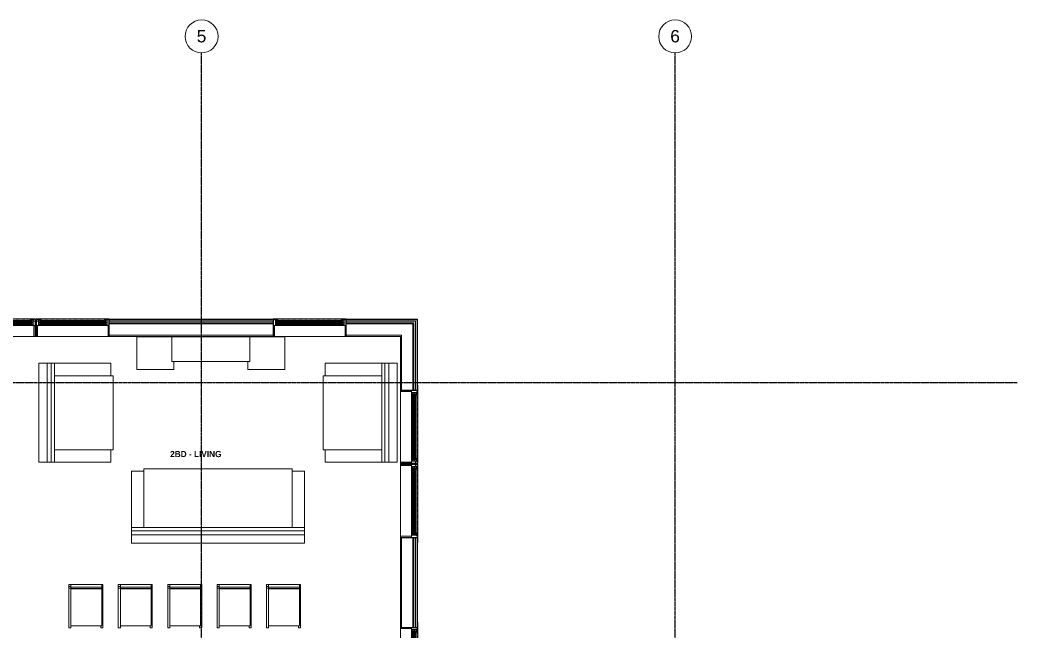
# Model space of a CAD drawing. Header units: inches. Extents: x -4093 to -1777, y 9773 to 12264.
# Drawn here: x -2261.6 to -1777.2, y 11966.5 to 12263.5 of the extents above; entities that cross this region are included whole.
import ezdxf

# ---------------------------------------------------------------- set-up
doc = ezdxf.new("R2010")
doc.units = ezdxf.units.IN
doc.header["$MEASUREMENT"] = 0
doc.linetypes.add('Dash', pattern=[0.25, 0.125, -0.125])
doc.linetypes.add('Grid Line 1_2_', pattern=[0.875, 0.5, -0.125, 0.125, -0.125])
for name, color, linetype, lineweight in [('0-1', 7, 'Continuous', 5), ('0-2', 7, 'Continuous', 9), ('0-4', 165, 'Continuous', 5), ('A-AREA-IDEN', 2, 'Continuous', 9), ('A-DETL-GENF', 92, 'Continuous', 18), ('A-DETL-GENF-HDLN', 1, 'Dash', 9), ('A-GLAZ', 151, 'Continuous', 18), ('A-GLAZ-1', 151, 'Continuous', 9), ('A-GLAZ-2', 151, 'Continuous', 30), ('A-WALL', 113, 'Continuous', 18), ('A-WALL-3', 113, 'Continuous', 9), ('I-FURN', 30, 'Continuous', 9), ('I-FURN-1', 7, 'Continuous', 9), ('S-GRID-1', 1, 'Grid Line 1_2_', 30), ('S-GRID-IDEN', 1, 'Continuous', 9), ('S-GRID-IDEN-1', 147, 'Continuous', 9)]:
    doc.layers.add(name, color=color, linetype=linetype, lineweight=lineweight)
doc.styles.add('Arial_1', font='arial.ttf', dxfattribs={"height": 6})
doc.styles.add('Century Gothic_B', font='GOTHICB.TTF', dxfattribs={"height": 3})

# ---------------------------------------------------------------- blocks, each defined once
blk = doc.blocks.new('Entertainment_Center_14771 - Entertainment_Center_14771-V39-BACKGROUND - 3RD FLOOR')
at = {"layer": 'I-FURN-1'}
for p, q in [((-36, 6), (-36, 6.12)), ((-19, 6), (-36, 6)), ((-19, 6), (-36, 6)), ((-36, 6), (-36, -10)), ((-19, 6.12), (19, 6.12)), ((-19, 6), (-19, 6.12)), ((19, 6), (-19, 6)), ((19, 6), (-19, 6)), ((-19, 6), (-19, -6)), ((19, 6.12), (19, 6)), ((36, 6), (19, 6)), ((19, -6), (19, 6)), ((36, 6), (19, 6)), ((36, 6), (36, 6.12)), ((36, -10), (36, 6)), ((-19, -6), (19, -6)), ((-18, -10), (-18, -6)), ((18, -6), (18, -10)), ((-36, -10), (-18, -10)), ((-35.34, -10), (-35.34, -10.03)), ((-35.34, -10.03), (-34.85, -10.03)), ((-34.85, -10.03), (-34.85, -10)), ((-19.66, -10), (-19.66, -10.03)), ((-19.66, -10.03), (-18.66, -10.03)), ((-18.66, -10.03), (-18.66, -10)), ((18, -10), (36, -10)), ((18.66, -10), (18.66, -10.03)), ((18.66, -10.03), (19.66, -10.03)), ((19.66, -10.03), (19.66, -10)), ((34.85, -10), (34.85, -10.03)), ((34.85, -10.03), (35.34, -10.03)), ((35.34, -10.03), (35.34, -10))]:
    blk.add_line(p, q, dxfattribs=at)
blk = doc.blocks.new('Couch-Both_Arms-Generic - 1-1352606-BACKGROUND - 3RD FLOOR')
at = {"layer": 'I-FURN'}
for p, q in [((-42, 13.5), (42, 13.5)), ((42, 13.5), (-42, 13.5)), ((-42, 13.5), (-42, 10)), ((-42, 11.5), (42, 11.5)), ((-42, 10), (-42, -17.5)), ((-42, 10), (42, 10)), ((-36, -17.5), (-36, 10)), ((36, 10), (36, -17.5)), ((42, 10), (42, 13.5)), ((42, -17.5), (42, 10)), ((-42, -17.5), (-36, -17.5)), ((-36, -17.5), (-36, -18.5)), ((-36, -18.5), (36, -18.5)), ((36, -18.5), (36, -17.5)), ((36, -17.5), (42, -17.5))]:
    blk.add_line(p, q, dxfattribs=at)
at = {"layer": 'I-FURN-1'}
for p, q in [((42, 17.5), (-42, 17.5)), ((-42, 17.5), (-42, 13.5)), ((42, 13.5), (42, 17.5))]:
    blk.add_line(p, q, dxfattribs=at)
blk = doc.blocks.new('Couch-Both_Arms-Generic - 2-1523460-BACKGROUND - 3RD FLOOR')
at = {"layer": 'I-FURN'}
for p, q in [((-24, 17.5), (-18, 17.5)), ((-24, -10), (-24, 17.5)), ((-18, 18.5), (18, 18.5)), ((-18, 17.5), (-18, 18.5)), ((-18, 17.5), (-18, -10)), ((18, 18.5), (18, 17.5)), ((18, 17.5), (24, 17.5)), ((18, -10), (18, 17.5)), ((24, 17.5), (24, -10)), ((-24, -10), (24, -10)), ((-24, -13.5), (-24, -10)), ((-24, -11.5), (24, -11.5)), ((-24, -13.5), (24, -13.5)), ((24, -13.5), (-24, -13.5)), ((24, -10), (24, -13.5))]:
    blk.add_line(p, q, dxfattribs=at)
at = {"layer": 'I-FURN-1'}
for p, q in [((-24, -17.5), (-24, -13.5)), ((24, -13.5), (24, -17.5)), ((24, -17.5), (-24, -17.5))]:
    blk.add_line(p, q, dxfattribs=at)
blk = doc.blocks.new('Couch-Both_Arms-Generic - 2-1352635-BACKGROUND - 3RD FLOOR')
at = {"layer": 'I-FURN'}
for p, q in [((-24, 13.5), (24, 13.5)), ((24, 13.5), (-24, 13.5)), ((-24, 13.5), (-24, 10)), ((-24, 11.5), (24, 11.5)), ((-24, 10), (-24, -17.5)), ((-24, 10), (24, 10)), ((-18, -17.5), (-18, 10)), ((18, 10), (18, -17.5)), ((24, 10), (24, 13.5)), ((24, -17.5), (24, 10)), ((-24, -17.5), (-18, -17.5)), ((-18, -17.5), (-18, -18.5)), ((-18, -18.5), (18, -18.5)), ((18, -18.5), (18, -17.5)), ((18, -17.5), (24, -17.5))]:
    blk.add_line(p, q, dxfattribs=at)
at = {"layer": 'I-FURN-1'}
for p, q in [((24, 17.5), (-24, 17.5)), ((-24, 17.5), (-24, 13.5)), ((24, 13.5), (24, 17.5))]:
    blk.add_line(p, q, dxfattribs=at)
blk = doc.blocks.new('Bar_Stool_6722_1_ - Bar_Stool_6722_1_-V94-BACKGROUND - 3RD FLOOR')
at = {"layer": 'I-FURN-1'}
for p, q in [((1, 0), (0, 0)), ((0, 0), (0, -0.98)), ((0, -0.98), (1, -0.98)), ((0, -0.98), (0, -1.78)), ((0, -1.78), (1, -1.78)), ((0, -17.72), (0, -1.78)), ((1, -1.24), (1, 0)), ((16, 0), (1, 0)), ((1, -1.91), (1, -1.24)), ((16, -1.24), (1, -1.24)), ((1, -1.91), (16, -1.91)), ((1, -2.03), (1, -1.91)), ((1, -17.63), (1, -2.03)), ((1, -2.03), (16, -2.03)), ((16.5, 0), (16, 0)), ((16, 0), (16, -1.24)), ((16, -0.98), (16.5, -0.98)), ((16, -1.24), (16, -1.91)), ((16, -1.78), (16.5, -1.78)), ((16, -1.91), (16, -2.03)), ((16, -2.03), (16, -17.63)), ((16.5, -0.98), (16.5, 0)), ((16.5, -1.78), (16.5, -0.98)), ((16.5, -1.78), (16.5, -17.72)), ((0, -19.21), (0, -17.72)), ((0, -21.13), (0, -19.21)), ((1, -19.89), (1, -17.63)), ((16, -17.63), (16, -19.89)), ((16.5, -17.72), (16.5, -19.21)), ((16.5, -19.21), (16.5, -21.13)), ((0, -21.13), (1, -21.13)), ((1, -19.99), (1, -19.89)), ((1, -19.99), (1, -20.06)), ((1, -20), (16, -20)), ((1, -20.06), (1, -20.14)), ((15.5, -20.14), (1, -20.14)), ((1, -20.14), (1, -21.13)), ((15.5, -20.06), (15.5, -19.99)), ((15.5, -20.14), (15.5, -20.06)), ((15.5, -21.13), (15.5, -20.14)), ((15.5, -21.13), (16.5, -21.13)), ((16, -19.89), (16, -19.99))]:
    blk.add_line(p, q, dxfattribs=at)
blk = doc.blocks.new('CTR - 1st Phase - Unit Layouts_rvt-1-BACKGROUND - 3RD FLOOR')
at = {"layer": '0-2'}
for name, p in [('Entertainment_Center_14771 - Entertainment_Center_14771-V39-BACKGROUND - 3RD FLOOR', (-2168.87, 12103.59)), ('Bar_Stool_6722_1_ - Bar_Stool_6722_1_-V94-BACKGROUND - 3RD FLOOR', (-2237.8, 11989.16)), ('Bar_Stool_6722_1_ - Bar_Stool_6722_1_-V94-BACKGROUND - 3RD FLOOR', (-2213.8, 11989.16)), ('Bar_Stool_6722_1_ - Bar_Stool_6722_1_-V94-BACKGROUND - 3RD FLOOR', (-2189.8, 11989.16)), ('Bar_Stool_6722_1_ - Bar_Stool_6722_1_-V94-BACKGROUND - 3RD FLOOR', (-2165.8, 11989.16)), ('Bar_Stool_6722_1_ - Bar_Stool_6722_1_-V94-BACKGROUND - 3RD FLOOR', (-2141.8, 11989.16))]:
    blk.add_blockref(name, p, dxfattribs=at)
for name, p, rotation in [('Couch-Both_Arms-Generic - 2-1523460-BACKGROUND - 3RD FLOOR', (-2234.86, 12072.64), 270.0000000000194), ('Couch-Both_Arms-Generic - 2-1352635-BACKGROUND - 3RD FLOOR', (-2095.86, 12072.64), 270.0000000000036), ('Couch-Both_Arms-Generic - 1-1352606-BACKGROUND - 3RD FLOOR', (-2165.36, 12026.81), 180)]:
    blk.add_blockref(name, p, dxfattribs=dict(at, rotation=rotation))
blk = doc.blocks.new('Grid - Grid Head - Circle-1738874-BACKGROUND - 3RD FLOOR')
at = {"layer": 'S-GRID-IDEN-1'}
for start, end in [(360, 180), (180, 360)]:
    blk.add_arc((0, 0), 0.25, start, end, dxfattribs=at)
blk = doc.blocks.new('CTR - 1st Phase - Structure_rvt-1-BACKGROUND - 3RD FLOOR')
at = {"layer": 'S-GRID-1'}
for p, q in [((-2173.32, 9772.61), (-2173.32, 12247.5)), ((-1943.32, 9772.61), (-1943.32, 12247.5)), ((-1777.25, 12087.19), (-4076.95, 12087.19))]:
    blk.add_line(p, q, dxfattribs=at)
at = {"layer": '0-4', "xscale": 31.99999999999999, "yscale": 31.99999999999999, "zscale": 31.99999999999999}
for p in [(-2173.32, 12255.5), (-1943.32, 12255.5)]:
    blk.add_blockref('Grid - Grid Head - Circle-1738874-BACKGROUND - 3RD FLOOR', p, dxfattribs=at)
at = {"layer": 'S-GRID-IDEN', "char_height": 6, "width": 5.656, "attachment_point": 1, "style": 'Arial_1'}
for s, insert in [('5', (-2175.7, 12258.6)), ('6', (-1945.7, 12258.6))]:
    blk.add_mtext(s, dxfattribs=dict(at, insert=insert))
blk = doc.blocks.new('Window-Double_Hung-Marvin-Essential - 2-WIDE _TEMP ALL LOW_ ESDH3066-3454268-BACKGROUND - 3RD FLOOR')
at = {"layer": 'A-DETL-GENF'}
for p, q in [((-19.25, 3.23), (-19.25, 3.19)), ((-17.75, 3.23), (-19.25, 3.23)), ((-19.25, 3.19), (-17.9, 3.19)), ((-17.9, 3.19), (-17.9, 3.08)), ((-17.9, 3.08), (-17.75, 3.08)), ((-17.75, 4.28), (-17.16, 4.28)), ((-17.75, 4.28), (-17.75, 1.19)), ((-16.72, 1.19), (-17.75, 1.19)), ((-17.08, 3.87), (-17.16, 4.28)), ((-17.08, 3.87), (-16.19, 3.87)), ((-16.85, 4.25), (-16.85, 3.87)), ((-16.3, 4.25), (-16.85, 4.25)), ((-16.38, 3.77), (-16.72, 3.77)), ((-16.72, 3.77), (-16.72, 1.19)), ((-15.34, 3.69), (-16.56, 3.69)), ((-16.56, 2.75), (-16.56, 3.69)), ((-16.56, 2.75), (-15.34, 2.75)), ((-15.34, 2.47), (-16.56, 2.47)), ((-16.56, 1.53), (-16.56, 2.47)), ((-16.56, 1.53), (-15.34, 1.53)), ((-16.38, 3.87), (-16.38, 3.77)), ((-16.3, 4.01), (-16.3, 4.25)), ((-16.18, 4.01), (-16.3, 4.01)), ((-16.19, 3.97), (-16.1, 3.97)), ((-16.19, 3.87), (-16.19, 3.97)), ((-16.18, 4.22), (-16.1, 4.22)), ((-16.18, 4.22), (-16.18, 4.01)), ((-16.1, 3.97), (-16.1, 4.22)), ((-15.94, 2.87), (-15.94, 3.59)), ((-15.94, 3.59), (-15.28, 3.59)), ((-15.28, 2.87), (-15.94, 2.87)), ((-15.94, 1.65), (-15.94, 2.37)), ((-15.94, 2.37), (-15.28, 2.37)), ((-15.28, 1.65), (-15.94, 1.65)), ((15.84, 3.57), (-15.84, 3.57)), ((-15.84, 2.88), (-15.84, 3.57)), ((15.84, 3.45), (-15.84, 3.45)), ((15.84, 3.01), (-15.84, 3.01)), ((15.84, 2.88), (-15.84, 2.88)), ((15.84, 2.35), (-15.84, 2.35)), ((-15.84, 1.66), (-15.84, 2.35)), ((15.84, 2.23), (-15.84, 2.23)), ((15.84, 1.79), (-15.84, 1.79)), ((15.84, 1.66), (-15.84, 1.66)), ((-15.54, 3.01), (-15.54, 3.45)), ((-15.54, 1.79), (-15.54, 2.23)), ((-15.34, 3.69), (-15.28, 3.63)), ((-15.34, 2.75), (-15.28, 2.81)), ((-15.34, 2.47), (-15.28, 2.41)), ((-15.34, 1.53), (-15.28, 1.59)), ((-15.28, 3.59), (-15.28, 3.63)), ((-15.28, 2.81), (-15.28, 2.87)), ((-15.28, 2.37), (-15.28, 2.41)), ((-15.28, 1.59), (-15.28, 1.65)), ((15.34, 3.69), (15.28, 3.63)), ((15.28, 3.59), (15.28, 3.63)), ((15.94, 3.59), (15.28, 3.59)), ((15.28, 2.81), (15.28, 2.87)), ((15.28, 2.87), (15.94, 2.87)), ((15.34, 2.75), (15.28, 2.81)), ((15.34, 2.47), (15.28, 2.41)), ((15.28, 2.37), (15.28, 2.41)), ((15.94, 2.37), (15.28, 2.37)), ((15.28, 1.59), (15.28, 1.65)), ((15.28, 1.65), (15.94, 1.65)), ((15.34, 1.53), (15.28, 1.59)), ((15.34, 3.69), (16.56, 3.69)), ((16.56, 2.75), (15.34, 2.75)), ((15.34, 2.47), (16.56, 2.47)), ((16.56, 1.53), (15.34, 1.53)), ((15.54, 3.01), (15.54, 3.45)), ((15.54, 1.79), (15.54, 2.23)), ((15.84, 2.88), (15.84, 3.57)), ((15.84, 1.66), (15.84, 2.35)), ((15.94, 2.87), (15.94, 3.59)), ((15.94, 1.65), (15.94, 2.37)), ((16.18, 4.22), (16.1, 4.22)), ((16.1, 3.97), (16.1, 4.22)), ((16.19, 3.97), (16.1, 3.97)), ((16.18, 4.22), (16.18, 4.01)), ((16.18, 4.01), (16.3, 4.01)), ((16.19, 3.87), (16.19, 3.97)), ((17.08, 3.87), (16.19, 3.87)), ((16.3, 4.01), (16.3, 4.25)), ((16.3, 4.25), (16.85, 4.25)), ((16.38, 3.87), (16.38, 3.77)), ((16.38, 3.77), (16.72, 3.77)), ((16.56, 2.75), (16.56, 3.69)), ((16.56, 1.53), (16.56, 2.47)), ((16.72, 3.77), (16.72, 1.19)), ((16.72, 1.19), (17.75, 1.19)), ((16.85, 4.25), (16.85, 3.87)), ((17.08, 3.87), (17.16, 4.28)), ((17.75, 4.28), (17.16, 4.28)), ((17.75, 4.28), (17.75, 1.19)), ((17.75, 3.23), (19.25, 3.23)), ((17.9, 3.08), (17.75, 3.08)), ((17.9, 3.19), (17.9, 3.08)), ((19.25, 3.19), (17.9, 3.19)), ((19.25, 3.23), (19.25, 3.19))]:
    blk.add_line(p, q, dxfattribs=at)
at = {"layer": 'A-DETL-GENF-HDLN'}
blk.add_line((16.1, 4.22), (-16.5, 4.22), dxfattribs=at)
at = {"layer": 'A-GLAZ'}
for p, q in [((-17.13, 1.16), (-17.13, -4.19)), ((17.12, -4.19), (17.12, 1.16)), ((-17.13, -4.19), (-17.75, -4.19)), ((17.12, -4.19), (17.75, -4.19))]:
    blk.add_line(p, q, dxfattribs=at)
at = {"layer": 'A-GLAZ-1'}
for p, q in [((17.75, 4.28), (-17.75, 4.28)), ((-17.75, 1.19), (17.75, 1.19)), ((20.21, 4.25), (17.75, 4.25)), ((17.75, 4.19), (20.21, 4.19)), ((20.21, 4.19), (20.21, 4.25)), ((-17.75, -4.19), (17.75, -4.19))]:
    blk.add_line(p, q, dxfattribs=at)
at = {"layer": 'A-GLAZ-2'}
for p, q in [((-17.75, 4.28), (-17.75, 1.19)), ((-17.75, 1.16), (-17.75, -4.19)), ((17.75, 1.19), (17.75, 4.28)), ((17.75, -4.19), (17.75, 1.16))]:
    blk.add_line(p, q, dxfattribs=at)
blk = doc.blocks.new('Window-Double_Hung-Marvin-Essential - 1-WIDE _TEMP LOWER_ ESDH3066-3454270-BACKGROUND - 3RD FLOOR')
at = {"layer": 'A-DETL-GENF'}
for p, q in [((-19.25, 3.23), (-19.25, 3.19)), ((-17.75, 3.23), (-19.25, 3.23)), ((-19.25, 3.19), (-17.9, 3.19)), ((-17.9, 3.19), (-17.9, 3.08)), ((-17.9, 3.08), (-17.75, 3.08)), ((-17.75, 4.28), (-17.16, 4.28)), ((-17.75, 4.28), (-17.75, 1.19)), ((-16.72, 1.19), (-17.75, 1.19)), ((-17.08, 3.87), (-17.16, 4.28)), ((-17.08, 3.87), (-16.19, 3.87)), ((-16.85, 4.25), (-16.85, 3.87)), ((-16.3, 4.25), (-16.85, 4.25)), ((-16.38, 3.77), (-16.72, 3.77)), ((-16.72, 3.77), (-16.72, 1.19)), ((-15.34, 3.69), (-16.56, 3.69)), ((-16.56, 2.75), (-16.56, 3.69)), ((-16.56, 2.75), (-15.34, 2.75)), ((-15.34, 2.47), (-16.56, 2.47)), ((-16.56, 1.53), (-16.56, 2.47)), ((-16.56, 1.53), (-15.34, 1.53)), ((-16.38, 3.87), (-16.38, 3.77)), ((-16.3, 4.01), (-16.3, 4.25)), ((-16.18, 4.01), (-16.3, 4.01)), ((-16.19, 3.97), (-16.1, 3.97)), ((-16.19, 3.87), (-16.19, 3.97)), ((-16.18, 4.22), (-16.1, 4.22)), ((-16.18, 4.22), (-16.18, 4.01)), ((-16.1, 3.97), (-16.1, 4.22)), ((-15.94, 2.87), (-15.94, 3.59)), ((-15.94, 3.59), (-15.28, 3.59)), ((-15.28, 2.87), (-15.94, 2.87)), ((-15.94, 1.65), (-15.94, 2.37)), ((-15.94, 2.37), (-15.28, 2.37)), ((-15.28, 1.65), (-15.94, 1.65)), ((15.84, 3.57), (-15.84, 3.57)), ((-15.84, 2.88), (-15.84, 3.57)), ((15.84, 3.45), (-15.84, 3.45)), ((15.84, 3.01), (-15.84, 3.01)), ((15.84, 2.88), (-15.84, 2.88)), ((15.84, 2.35), (-15.84, 2.35)), ((-15.84, 1.66), (-15.84, 2.35)), ((15.84, 2.23), (-15.84, 2.23)), ((15.84, 1.79), (-15.84, 1.79)), ((15.84, 1.66), (-15.84, 1.66)), ((-15.54, 3.01), (-15.54, 3.45)), ((-15.54, 1.79), (-15.54, 2.23)), ((-15.34, 3.69), (-15.28, 3.63)), ((-15.34, 2.75), (-15.28, 2.81)), ((-15.34, 2.47), (-15.28, 2.41)), ((-15.34, 1.53), (-15.28, 1.59)), ((-15.28, 3.59), (-15.28, 3.63)), ((-15.28, 2.81), (-15.28, 2.87)), ((-15.28, 2.37), (-15.28, 2.41)), ((-15.28, 1.59), (-15.28, 1.65)), ((15.34, 3.69), (15.28, 3.63)), ((15.28, 3.59), (15.28, 3.63)), ((15.94, 3.59), (15.28, 3.59)), ((15.28, 2.81), (15.28, 2.87)), ((15.28, 2.87), (15.94, 2.87)), ((15.34, 2.75), (15.28, 2.81)), ((15.34, 2.47), (15.28, 2.41)), ((15.28, 2.37), (15.28, 2.41)), ((15.94, 2.37), (15.28, 2.37)), ((15.28, 1.59), (15.28, 1.65)), ((15.28, 1.65), (15.94, 1.65)), ((15.34, 1.53), (15.28, 1.59)), ((15.34, 3.69), (16.56, 3.69)), ((16.56, 2.75), (15.34, 2.75)), ((15.34, 2.47), (16.56, 2.47)), ((16.56, 1.53), (15.34, 1.53)), ((15.54, 3.01), (15.54, 3.45)), ((15.54, 1.79), (15.54, 2.23)), ((15.84, 2.88), (15.84, 3.57)), ((15.84, 1.66), (15.84, 2.35)), ((15.94, 2.87), (15.94, 3.59)), ((15.94, 1.65), (15.94, 2.37)), ((16.18, 4.22), (16.1, 4.22)), ((16.1, 3.97), (16.1, 4.22)), ((16.19, 3.97), (16.1, 3.97)), ((16.18, 4.22), (16.18, 4.01)), ((16.18, 4.01), (16.3, 4.01)), ((16.19, 3.87), (16.19, 3.97)), ((17.08, 3.87), (16.19, 3.87)), ((16.3, 4.01), (16.3, 4.25)), ((16.3, 4.25), (16.85, 4.25)), ((16.38, 3.87), (16.38, 3.77)), ((16.38, 3.77), (16.72, 3.77)), ((16.56, 2.75), (16.56, 3.69)), ((16.56, 1.53), (16.56, 2.47)), ((16.72, 3.77), (16.72, 1.19)), ((16.72, 1.19), (17.75, 1.19)), ((16.85, 4.25), (16.85, 3.87)), ((17.08, 3.87), (17.16, 4.28)), ((17.75, 4.28), (17.16, 4.28)), ((17.75, 4.28), (17.75, 1.19)), ((17.75, 3.23), (19.25, 3.23)), ((17.9, 3.08), (17.75, 3.08)), ((17.9, 3.19), (17.9, 3.08)), ((19.25, 3.19), (17.9, 3.19)), ((19.25, 3.23), (19.25, 3.19))]:
    blk.add_line(p, q, dxfattribs=at)
at = {"layer": 'A-DETL-GENF-HDLN'}
blk.add_line((16.1, 4.22), (-16.5, 4.22), dxfattribs=at)
at = {"layer": 'A-GLAZ'}
for p, q in [((-17.13, 1.16), (-17.13, -4.19)), ((17.12, -4.19), (17.12, 1.16)), ((-17.13, -4.19), (-17.75, -4.19)), ((17.12, -4.19), (17.75, -4.19))]:
    blk.add_line(p, q, dxfattribs=at)
at = {"layer": 'A-GLAZ-1'}
for p, q in [((17.75, 4.28), (-17.75, 4.28)), ((-17.75, 1.19), (17.75, 1.19)), ((20.46, 4.25), (17.75, 4.25)), ((17.75, 4.19), (20.46, 4.19)), ((20.46, 4.19), (20.46, 4.25)), ((-17.75, -4.19), (17.75, -4.19))]:
    blk.add_line(p, q, dxfattribs=at)
at = {"layer": 'A-GLAZ-2'}
for p, q in [((-17.75, 4.28), (-17.75, 1.19)), ((-17.75, 1.16), (-17.75, -4.19)), ((17.75, 1.19), (17.75, 4.28)), ((17.75, -4.19), (17.75, 1.16))]:
    blk.add_line(p, q, dxfattribs=at)
blk = doc.blocks.new('Window-Double_Hung-Marvin-Essential - 2-WIDE _TEMP ALL LOW_ ESDH3066-3454271-BACKGROUND - 3RD FLOOR')
at = {"layer": 'A-DETL-GENF'}
for p, q in [((-19.25, -3.23), (-19.25, -3.19)), ((-19.25, -3.19), (-17.9, -3.19)), ((-17.75, -3.23), (-19.25, -3.23)), ((-17.9, -3.19), (-17.9, -3.08)), ((-17.9, -3.08), (-17.75, -3.08)), ((-16.72, -1.19), (-17.75, -1.19)), ((-17.75, -4.28), (-17.75, -1.19)), ((-17.75, -4.28), (-17.16, -4.28)), ((-17.08, -3.87), (-17.16, -4.28)), ((-17.08, -3.87), (-16.19, -3.87)), ((-16.85, -4.25), (-16.85, -3.87)), ((-16.3, -4.25), (-16.85, -4.25)), ((-16.72, -3.77), (-16.72, -1.19)), ((-16.38, -3.77), (-16.72, -3.77)), ((-16.56, -1.53), (-15.34, -1.53)), ((-16.56, -1.53), (-16.56, -2.47)), ((-15.34, -2.47), (-16.56, -2.47)), ((-16.56, -2.75), (-15.34, -2.75)), ((-16.56, -2.75), (-16.56, -3.69)), ((-15.34, -3.69), (-16.56, -3.69)), ((-16.38, -3.87), (-16.38, -3.77)), ((-16.18, -4.01), (-16.3, -4.01)), ((-16.3, -4.01), (-16.3, -4.25)), ((-16.19, -3.87), (-16.19, -3.97)), ((-16.19, -3.97), (-16.1, -3.97)), ((-16.18, -4.22), (-16.18, -4.01)), ((-16.18, -4.22), (-16.1, -4.22)), ((-16.1, -3.97), (-16.1, -4.22)), ((-15.28, -1.65), (-15.94, -1.65)), ((-15.94, -1.65), (-15.94, -2.37)), ((-15.94, -2.37), (-15.28, -2.37)), ((-15.28, -2.87), (-15.94, -2.87)), ((-15.94, -2.87), (-15.94, -3.59)), ((-15.94, -3.59), (-15.28, -3.59)), ((15.84, -1.66), (-15.84, -1.66)), ((-15.84, -1.66), (-15.84, -2.35)), ((15.84, -1.79), (-15.84, -1.79)), ((15.84, -2.23), (-15.84, -2.23)), ((15.84, -2.35), (-15.84, -2.35)), ((15.84, -2.88), (-15.84, -2.88)), ((-15.84, -2.88), (-15.84, -3.57)), ((15.84, -3.01), (-15.84, -3.01)), ((15.84, -3.45), (-15.84, -3.45)), ((15.84, -3.57), (-15.84, -3.57)), ((-15.54, -1.79), (-15.54, -2.23)), ((-15.54, -3.01), (-15.54, -3.45)), ((-15.34, -1.53), (-15.28, -1.59)), ((-15.34, -2.47), (-15.28, -2.41)), ((-15.34, -2.75), (-15.28, -2.81)), ((-15.34, -3.69), (-15.28, -3.63)), ((-15.28, -1.59), (-15.28, -1.65)), ((-15.28, -2.37), (-15.28, -2.41)), ((-15.28, -2.81), (-15.28, -2.87)), ((-15.28, -3.59), (-15.28, -3.63)), ((15.34, -1.53), (15.28, -1.59)), ((15.28, -1.59), (15.28, -1.65)), ((15.28, -1.65), (15.94, -1.65)), ((15.28, -2.37), (15.28, -2.41)), ((15.94, -2.37), (15.28, -2.37)), ((15.34, -2.47), (15.28, -2.41)), ((15.34, -2.75), (15.28, -2.81)), ((15.28, -2.81), (15.28, -2.87)), ((15.28, -2.87), (15.94, -2.87)), ((15.28, -3.59), (15.28, -3.63)), ((15.94, -3.59), (15.28, -3.59)), ((15.34, -3.69), (15.28, -3.63)), ((16.56, -1.53), (15.34, -1.53)), ((15.34, -2.47), (16.56, -2.47)), ((16.56, -2.75), (15.34, -2.75)), ((15.34, -3.69), (16.56, -3.69)), ((15.54, -1.79), (15.54, -2.23)), ((15.54, -3.01), (15.54, -3.45)), ((15.84, -1.66), (15.84, -2.35)), ((15.84, -2.88), (15.84, -3.57)), ((15.94, -1.65), (15.94, -2.37)), ((15.94, -2.87), (15.94, -3.59)), ((16.19, -3.97), (16.1, -3.97)), ((16.1, -3.97), (16.1, -4.22)), ((16.18, -4.22), (16.1, -4.22)), ((16.18, -4.22), (16.18, -4.01)), ((16.18, -4.01), (16.3, -4.01)), ((17.08, -3.87), (16.19, -3.87)), ((16.19, -3.87), (16.19, -3.97)), ((16.3, -4.01), (16.3, -4.25)), ((16.3, -4.25), (16.85, -4.25)), ((16.38, -3.87), (16.38, -3.77)), ((16.38, -3.77), (16.72, -3.77)), ((16.56, -1.53), (16.56, -2.47)), ((16.56, -2.75), (16.56, -3.69)), ((16.72, -3.77), (16.72, -1.19)), ((16.72, -1.19), (17.75, -1.19)), ((16.85, -4.25), (16.85, -3.87)), ((17.08, -3.87), (17.16, -4.28)), ((17.75, -4.28), (17.16, -4.28)), ((17.75, -4.28), (17.75, -1.19)), ((17.9, -3.08), (17.75, -3.08)), ((17.75, -3.23), (19.25, -3.23)), ((17.9, -3.19), (17.9, -3.08)), ((19.25, -3.19), (17.9, -3.19)), ((19.25, -3.23), (19.25, -3.19))]:
    blk.add_line(p, q, dxfattribs=at)
at = {"layer": 'A-DETL-GENF-HDLN'}
blk.add_line((16.1, -4.22), (-16.5, -4.22), dxfattribs=at)
at = {"layer": 'A-GLAZ'}
for p, q in [((-17.13, 4.19), (-17.75, 4.19)), ((-17.13, -1.16), (-17.13, 4.19)), ((17.12, 4.19), (17.75, 4.19)), ((17.12, 4.19), (17.12, -1.16))]:
    blk.add_line(p, q, dxfattribs=at)
at = {"layer": 'A-GLAZ-1'}
for p, q in [((-17.75, 4.19), (17.75, 4.19)), ((-17.75, -1.19), (17.75, -1.19)), ((17.75, -4.28), (-17.75, -4.28)), ((17.75, -4.19), (20.21, -4.19)), ((20.21, -4.25), (17.75, -4.25)), ((20.21, -4.19), (20.21, -4.25))]:
    blk.add_line(p, q, dxfattribs=at)
at = {"layer": 'A-GLAZ-2'}
for p, q in [((-17.75, -1.16), (-17.75, 4.19)), ((17.75, 4.19), (17.75, -1.16)), ((-17.75, -4.28), (-17.75, -1.19)), ((17.75, -1.19), (17.75, -4.28))]:
    blk.add_line(p, q, dxfattribs=at)

msp = doc.modelspace()

# ---------------------------------------------------------------- linework, layer by layer
at = {"layer": 'A-WALL'}
for p, q in [((-2253.67, 12117.84), (-2254.18, 12117.84)), ((-2253.67, 12117.09), (-2254.18, 12117.09)), ((-2253.67, 12116.34), (-2254.18, 12116.34)), ((-2253.67, 12115.84), (-2254.18, 12115.84)), ((-2138.54, 12117.84), (-2218.17, 12117.84)), ((-2138.54, 12117.09), (-2218.17, 12117.09)), ((-2138.54, 12116.34), (-2218.17, 12116.34)), ((-2138.54, 12115.84), (-2218.17, 12115.84)), ((-2068.67, 12117.84), (-2103.04, 12117.84)), ((-2069.42, 12117.09), (-2103.04, 12117.09)), ((-2070.17, 12116.34), (-2103.04, 12116.34)), ((-2070.67, 12115.84), (-2103.04, 12115.84)), ((-2070.67, 12115.84), (-2070.67, 12083.54)), ((-2070.17, 12083.54), (-2070.17, 12116.34)), ((-2069.42, 12083.54), (-2069.42, 12117.09)), ((-2068.67, 12083.54), (-2068.67, 12117.84)), ((-2253.67, 12110.34), (-2254.18, 12110.34)), ((-2138.54, 12110.34), (-2218.17, 12110.34)), ((-2076.17, 12110.34), (-2103.04, 12110.34)), ((-2076.17, 12083.54), (-2076.17, 12110.34)), ((-2076.17, 12047.54), (-2076.17, 12048.04)), ((-2070.67, 12047.54), (-2070.67, 12048.04)), ((-2070.17, 12047.54), (-2070.17, 12048.04)), ((-2069.42, 12047.54), (-2069.42, 12048.04)), ((-2068.67, 12047.54), (-2068.67, 12048.04)), ((-2076.17, 11968.34), (-2076.17, 12012.04)), ((-2070.67, 11968.34), (-2070.67, 12012.04)), ((-2070.17, 11968.34), (-2070.17, 12012.04)), ((-2069.42, 11968.34), (-2069.42, 12012.04)), ((-2068.67, 11968.34), (-2068.67, 12012.04))]:
    msp.add_line(p, q, dxfattribs=at)
at = {"layer": 'A-WALL-3'}
for p, q in [((-2253.67, 12118.09), (-2254.18, 12118.09)), ((-2138.54, 12118.09), (-2215.71, 12118.09)), ((-2068.42, 12118.09), (-2100.33, 12118.09)), ((-2068.42, 12086), (-2068.42, 12118.09)), ((-2254.18, 12115.09), (-2254.18, 12115.06)), ((-2253.67, 12115.06), (-2253.67, 12115.09)), ((-2218.17, 12115.09), (-2218.17, 12115.06)), ((-2138.54, 12115.06), (-2138.54, 12115.09)), ((-2103.04, 12115.09), (-2103.04, 12115.06)), ((-2254.18, 12109.71), (-2253.67, 12109.71)), ((-2218.17, 12109.71), (-2187.87, 12109.71)), ((-2149.87, 12109.71), (-2138.54, 12109.71)), ((-2103.04, 12109.71), (-2076.8, 12109.71)), ((-2076.8, 12109.71), (-2076.8, 12083.54)), ((-2071.45, 12083.54), (-2071.42, 12083.54)), ((-2076.8, 12048.04), (-2076.8, 12047.54)), ((-2071.42, 12048.04), (-2071.45, 12048.04)), ((-2071.45, 12047.54), (-2071.42, 12047.54)), ((-2068.42, 12047.54), (-2068.42, 12048.04)), ((-2076.8, 12012.04), (-2076.8, 11968.34)), ((-2071.42, 12012.04), (-2071.45, 12012.04)), ((-2068.42, 11970.8), (-2068.42, 12009.58)), ((-2071.45, 11968.34), (-2071.42, 11968.34))]:
    msp.add_line(p, q, dxfattribs=at)

# ---------------------------------------------------------------- block references
at = {"layer": '0-1'}
for name in ['CTR - 1st Phase - Structure_rvt-1-BACKGROUND - 3RD FLOOR', 'CTR - 1st Phase - Unit Layouts_rvt-1-BACKGROUND - 3RD FLOOR']:
    msp.add_blockref(name, (0, 0), dxfattribs=at)
at = {"layer": 'A-GLAZ-1'}
for name, p, rotation in [('Window-Double_Hung-Marvin-Essential - 2-WIDE _TEMP ALL LOW_ ESDH3066-3454271-BACKGROUND - 3RD FLOOR', (-2271.93, 12113.9), 180), ('Window-Double_Hung-Marvin-Essential - 2-WIDE _TEMP ALL LOW_ ESDH3066-3454271-BACKGROUND - 3RD FLOOR', (-2072.61, 12065.79), 89.99999999999991), ('Window-Double_Hung-Marvin-Essential - 2-WIDE _TEMP ALL LOW_ ESDH3066-3454268-BACKGROUND - 3RD FLOOR', (-2072.61, 12029.79), 269.9999999999999), ('Window-Double_Hung-Marvin-Essential - 2-WIDE _TEMP ALL LOW_ ESDH3066-3454271-BACKGROUND - 3RD FLOOR', (-2072.61, 11950.59), 89.99999999999991)]:
    msp.add_blockref(name, p, dxfattribs=dict(at, rotation=rotation))
for name, p in [('Window-Double_Hung-Marvin-Essential - 2-WIDE _TEMP ALL LOW_ ESDH3066-3454268-BACKGROUND - 3RD FLOOR', (-2235.92, 12113.9)), ('Window-Double_Hung-Marvin-Essential - 1-WIDE _TEMP LOWER_ ESDH3066-3454270-BACKGROUND - 3RD FLOOR', (-2120.79, 12113.9))]:
    msp.add_blockref(name, p, dxfattribs=at)

# ---------------------------------------------------------------- texts
at = {"layer": 'A-AREA-IDEN', "insert": (-2188.64, 12054.05), "char_height": 3, "width": 31.411, "attachment_point": 1, "style": 'Century Gothic_B'}
msp.add_mtext('2BD - LIVING', dxfattribs=at)

doc.saveas('drawing.dxf')
